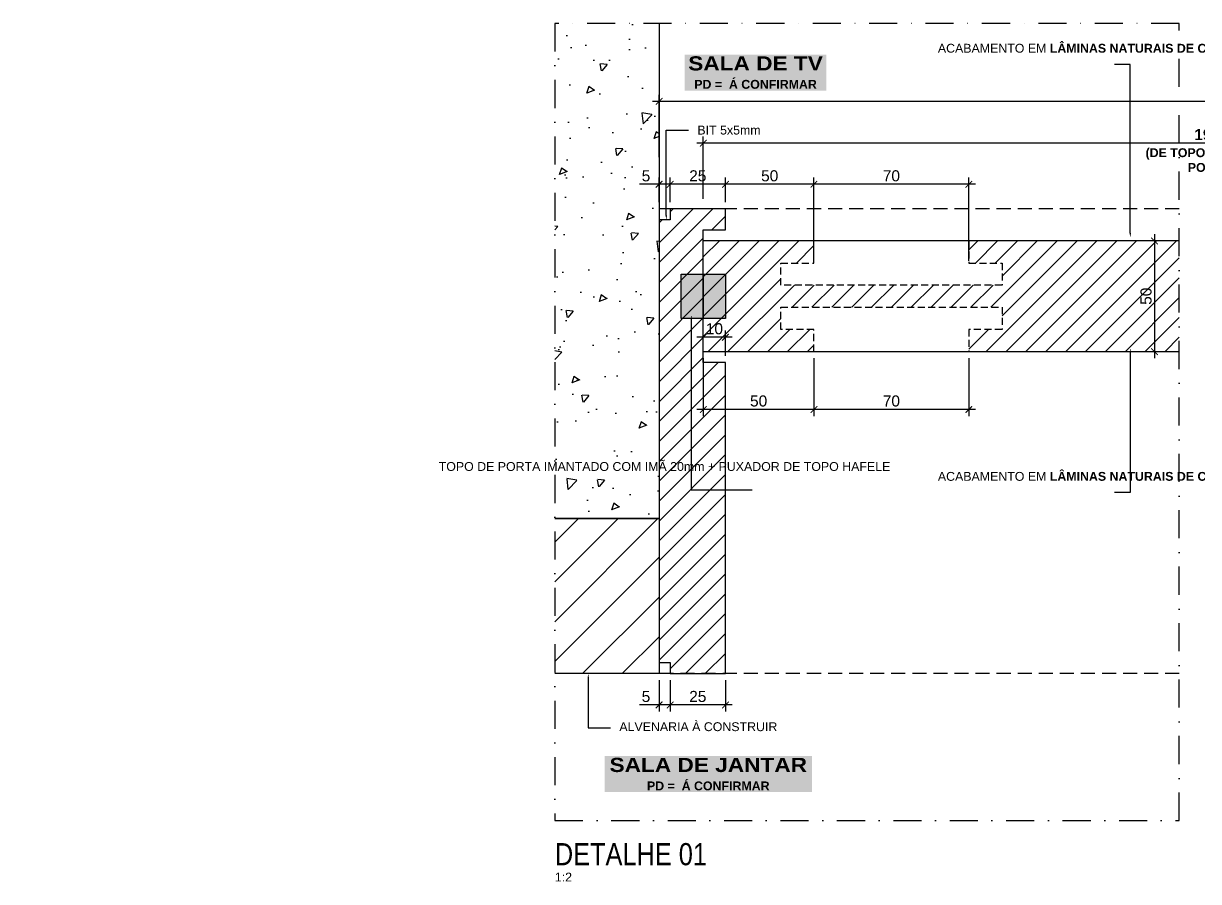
# Model space of a CAD drawing. Header units: millimetres. Extents: x -63251 to 507826, y 5339 to 217512.
# Drawn here: x 184584 to 185115, y 91942 to 92330 of the extents above; entities that cross this region are included whole.
import ezdxf
from ezdxf import colors
from ezdxf.entities.mleader import LeaderData, LeaderLine
from ezdxf.math import Vec2, Vec3

# ---------------------------------------------------------------- set-up
doc = ezdxf.new("R2010")
doc.units = ezdxf.units.MM
doc.header["$PDMODE"] = 3
doc.linetypes.add('TRAÇO 1-1', pattern=[9.525, 6.35, -3.175])
doc.linetypes.add('TRAÇO E PONTO 1-1', pattern=[25.4, 12.7, -6.35, 0, -6.35])
for name, color, linetype in [('A-ANNO-DIMS', 7, 'Continuous'), ('AC-EQUIPAMENTO', 7, 'Continuous'), ('COTAS', 9, 'Continuous'), ('FERRAGEM', 3, 'Continuous'), ('GESSO', 1, 'Continuous'), ('HACHURA', 21, 'Continuous'), ('MARCENARIA . M', 4, 'Continuous'), ('PAREDE', 94, 'Continuous'), ('PISO', 9, 'Continuous'), ('PROJEÇÃO', 8, 'Continuous'), ('TEXTO', 105, 'Continuous'), ('TEXTO TRAÇO PONTO', 105, 'TRAÇO E PONTO 1-1')]:
    doc.layers.add(name, color=color, linetype=linetype)
doc.styles.add('1-1', font='arial.ttf', dxfattribs={"height": 0.2})
doc.styles.add('MEDIDA OFICIAL', font='ariblk.ttf')
doc.styles.add('PADRÃO', font='arial.ttf')
doc.styles.add('PADRÃO NEGRITO', font='arialbd.ttf')
doc.styles.add('TITULO', font='swissck.ttf')
doc.dimstyles.new('1-2', dxfattribs={"dimscale": 2, "dimtxt": 2.5, "dimasz": 1.5, "dimexe": 1.5, "dimexo": 1.5, "dimtad": 1, "dimtxsty": 'PADRÃO', "dimblk": 'ARCHTICK', "dimcen": 2.5, "dimdle": 1.5, "dimclrd": 9, "dimclre": 9, "dimclrt": 6, "dimadec": 0, "dimazin": 0, "dimtfac": 1, "dimtmove": 0, "dimatfit": 3, "dimfxl": 1.25, "dimlwd": -1, "dimlwe": -1, "dimarcsym": 0})
doc.dimstyles.new('1-2 AZUL', dxfattribs={"dimscale": 2, "dimtxt": 2.5, "dimasz": 1.5, "dimexe": 1.5, "dimexo": 1.5, "dimtad": 1, "dimtxsty": 'PADRÃO NEGRITO', "dimblk": 'ARCHTICK', "dimcen": 2.5, "dimdle": 1.5, "dimclrd": 9, "dimclre": 9, "dimclrt": 170, "dimadec": 0, "dimazin": 0, "dimtfac": 1, "dimtmove": 0, "dimatfit": 3, "dimfxl": 1.25, "dimlwd": -1, "dimlwe": -1, "dimarcsym": 0})
doc.dimstyles.new('Med. Ofic.1-2', dxfattribs={"dimscale": 2, "dimtxt": 2.5, "dimasz": 1.5, "dimexe": 1.5, "dimexo": 1.5, "dimtad": 1, "dimtxsty": 'MEDIDA OFICIAL', "dimblk": 'ARCHTICK', "dimcen": 2.5, "dimdle": 1.5, "dimclrd": 9, "dimclre": 9, "dimclrt": 10, "dimadec": 0, "dimazin": 0, "dimtfac": 1, "dimtmove": 0, "dimatfit": 3, "dimfxl": 1.25, "dimlwd": -1, "dimlwe": -1, "dimarcsym": 0})

# ---------------------------------------------------------------- blocks, each defined once
blk = doc.blocks.new('_ArchTick')
at = {"color": 0, "linetype": 'ByBlock', "const_width": 0.15}
blk.add_lwpolyline([(-0.5, -0.5), (0.5, 0.5)], dxfattribs=at)
blk = doc.blocks.new('*D263')
at = {"layer": 'A-ANNO-DIMS', "color": 9, "transparency": 16777216}
for p, q in [((184900.87, 92248.9), (184900.87, 92259.98)), ((184940.87, 92222.38), (184940.87, 92259.98)), ((184943.87, 92256.98), (184897.87, 92256.98))]:
    blk.add_line(p, q, dxfattribs=at)
at = {"layer": 'Defpoints', "color": 0, "transparency": 16777216}
for p in [(184900.87, 92256.98), (184900.87, 92245.9, 0), (184940.87, 92219.38)]:
    blk.add_point(p, dxfattribs=at)
at = {"layer": 'A-ANNO-DIMS', "color": 9, "transparency": 16777216, "xscale": 3, "yscale": 3, "zscale": 3, "rotation": 180}
blk.add_blockref('_ArchTick', (184900.87, 92256.98), dxfattribs=at)
at = {"layer": 'A-ANNO-DIMS', "color": 9, "transparency": 16777216, "xscale": 3, "yscale": 3, "zscale": 3}
blk.add_blockref('_ArchTick', (184940.87, 92256.98), dxfattribs=at)
at = {"layer": 'A-ANNO-DIMS', "color": 6, "transparency": 16777216, "insert": (184920.87, 92260.78), "char_height": 5, "attachment_point": 5, "style": 'PADRÃO'}
blk.add_mtext('50', dxfattribs=at)
blk = doc.blocks.new('*D264')
at = {"layer": 'A-ANNO-DIMS', "color": 9, "transparency": 16777216}
for p, q in [((184940.87, 92222.38), (184940.87, 92259.98)), ((185010.87, 92222.37), (185010.87, 92259.98)), ((185013.87, 92256.98), (184937.87, 92256.98))]:
    blk.add_line(p, q, dxfattribs=at)
at = {"layer": 'Defpoints', "color": 0, "transparency": 16777216}
for p in [(184940.87, 92256.98), (184940.87, 92219.38), (185010.87, 92219.37)]:
    blk.add_point(p, dxfattribs=at)
at = {"layer": 'A-ANNO-DIMS', "color": 9, "transparency": 16777216, "xscale": 3, "yscale": 3, "zscale": 3, "rotation": 180}
blk.add_blockref('_ArchTick', (184940.87, 92256.98), dxfattribs=at)
at = {"layer": 'A-ANNO-DIMS', "color": 9, "transparency": 16777216, "xscale": 3, "yscale": 3, "zscale": 3}
blk.add_blockref('_ArchTick', (185010.87, 92256.98), dxfattribs=at)
at = {"layer": 'A-ANNO-DIMS', "color": 6, "transparency": 16777216, "insert": (184975.87, 92260.78), "char_height": 5, "attachment_point": 5, "style": 'PADRÃO'}
blk.add_mtext('70', dxfattribs=at)
blk = doc.blocks.new('*D265')
at = {"layer": 'A-ANNO-DIMS', "color": 9, "transparency": 16777216}
for p, q in [((184875.87, 92248.9), (184875.87, 92259.98)), ((184900.87, 92248.9), (184900.87, 92259.98)), ((184903.87, 92256.98), (184872.87, 92256.98))]:
    blk.add_line(p, q, dxfattribs=at)
at = {"layer": 'Defpoints', "color": 0, "transparency": 16777216}
for p in [(184875.87, 92256.98), (184875.87, 92245.9), (184900.87, 92245.9, 0)]:
    blk.add_point(p, dxfattribs=at)
at = {"layer": 'A-ANNO-DIMS', "color": 9, "transparency": 16777216, "xscale": 3, "yscale": 3, "zscale": 3, "rotation": 180}
blk.add_blockref('_ArchTick', (184875.87, 92256.98), dxfattribs=at)
at = {"layer": 'A-ANNO-DIMS', "color": 9, "transparency": 16777216, "xscale": 3, "yscale": 3, "zscale": 3}
blk.add_blockref('_ArchTick', (184900.87, 92256.98), dxfattribs=at)
at = {"layer": 'A-ANNO-DIMS', "color": 6, "transparency": 16777216, "insert": (184888.37, 92260.78), "char_height": 5, "attachment_point": 5, "style": 'PADRÃO'}
blk.add_mtext('25', dxfattribs=at)
blk = doc.blocks.new('*D266')
at = {"layer": 'A-ANNO-DIMS', "color": 9, "transparency": 16777216}
for p, q in [((184870.87, 92248.87), (184870.87, 92259.98)), ((184875.87, 92248.87), (184875.87, 92259.98)), ((184870.87, 92256.98), (184862.06, 92256.98)), ((184878.87, 92256.98), (184870.87, 92256.98))]:
    blk.add_line(p, q, dxfattribs=at)
at = {"layer": 'Defpoints', "color": 0, "transparency": 16777216}
for p in [(184870.87, 92256.98), (184870.87, 92245.87), (184875.87, 92245.87)]:
    blk.add_point(p, dxfattribs=at)
at = {"layer": 'A-ANNO-DIMS', "color": 9, "transparency": 16777216, "xscale": 3, "yscale": 3, "zscale": 3, "rotation": 180}
blk.add_blockref('_ArchTick', (184870.87, 92256.98), dxfattribs=at)
at = {"layer": 'A-ANNO-DIMS', "color": 9, "transparency": 16777216, "xscale": 3, "yscale": 3, "zscale": 3}
blk.add_blockref('_ArchTick', (184875.87, 92256.98), dxfattribs=at)
at = {"layer": 'A-ANNO-DIMS', "color": 6, "transparency": 16777216, "insert": (184864.96, 92260.77), "char_height": 5, "attachment_point": 5, "style": 'PADRÃO'}
blk.add_mtext('5', dxfattribs=at)
blk = doc.blocks.new('*D267')
at = {"layer": 'A-ANNO-DIMS', "color": 9, "transparency": 16777216}
for p, q in [((184890.87, 92178.4), (184890.87, 92152.22)), ((184940.87, 92178.4), (184940.87, 92152.22)), ((184943.87, 92155.22), (184887.87, 92155.22))]:
    blk.add_line(p, q, dxfattribs=at)
at = {"layer": 'Defpoints', "color": 0, "transparency": 16777216}
for p in [(184890.87, 92181.4), (184940.87, 92181.4), (184890.87, 92155.22)]:
    blk.add_point(p, dxfattribs=at)
at = {"layer": 'A-ANNO-DIMS', "color": 9, "transparency": 16777216, "xscale": 3, "yscale": 3, "zscale": 3, "rotation": 180}
blk.add_blockref('_ArchTick', (184890.87, 92155.22), dxfattribs=at)
at = {"layer": 'A-ANNO-DIMS', "color": 9, "transparency": 16777216, "xscale": 3, "yscale": 3, "zscale": 3}
blk.add_blockref('_ArchTick', (184940.87, 92155.22), dxfattribs=at)
at = {"layer": 'A-ANNO-DIMS', "color": 6, "transparency": 16777216, "insert": (184915.87, 92159.03), "char_height": 5, "attachment_point": 5, "style": 'PADRÃO'}
blk.add_mtext('50', dxfattribs=at)
blk = doc.blocks.new('*D268')
at = {"layer": 'A-ANNO-DIMS', "color": 9, "transparency": 16777216}
for p, q in [((184940.87, 92178.4), (184940.87, 92152.22)), ((185010.87, 92178.4), (185010.87, 92152.22)), ((185013.87, 92155.22), (184937.87, 92155.22))]:
    blk.add_line(p, q, dxfattribs=at)
at = {"layer": 'Defpoints', "color": 0, "transparency": 16777216}
for p in [(184940.87, 92181.4), (185010.87, 92181.4), (184940.87, 92155.22)]:
    blk.add_point(p, dxfattribs=at)
at = {"layer": 'A-ANNO-DIMS', "color": 9, "transparency": 16777216, "xscale": 3, "yscale": 3, "zscale": 3, "rotation": 180}
blk.add_blockref('_ArchTick', (184940.87, 92155.22), dxfattribs=at)
at = {"layer": 'A-ANNO-DIMS', "color": 9, "transparency": 16777216, "xscale": 3, "yscale": 3, "zscale": 3}
blk.add_blockref('_ArchTick', (185010.87, 92155.22), dxfattribs=at)
at = {"layer": 'A-ANNO-DIMS', "color": 6, "transparency": 16777216, "insert": (184975.87, 92159.03), "char_height": 5, "attachment_point": 5, "style": 'PADRÃO'}
blk.add_mtext('70', dxfattribs=at)
blk = doc.blocks.new('*D269')
at = {"layer": 'COTAS', "color": 9, "transparency": 16777216}
for p, q in [((184890.87, 92179.4), (184890.87, 92190.88)), ((184900.87, 92179.4), (184900.87, 92190.88)), ((184903.87, 92187.88), (184887.87, 92187.88))]:
    blk.add_line(p, q, dxfattribs=at)
at = {"layer": 'Defpoints', "color": 0, "transparency": 16777216}
for p in [(184890.87, 92187.88), (184890.87, 92176.4), (184900.87, 92176.4)]:
    blk.add_point(p, dxfattribs=at)
at = {"layer": 'COTAS', "color": 9, "transparency": 16777216, "xscale": 3, "yscale": 3, "zscale": 3, "rotation": 180}
blk.add_blockref('_ArchTick', (184890.87, 92187.88), dxfattribs=at)
at = {"layer": 'COTAS', "color": 9, "transparency": 16777216, "xscale": 3, "yscale": 3, "zscale": 3}
blk.add_blockref('_ArchTick', (184900.87, 92187.88), dxfattribs=at)
at = {"layer": 'COTAS', "color": 6, "transparency": 16777216, "insert": (184895.87, 92191.68), "char_height": 5, "attachment_point": 5, "style": 'PADRÃO'}
blk.add_mtext('10', dxfattribs=at)
blk = doc.blocks.new('*D270')
at = {"layer": 'A-ANNO-DIMS', "color": 9, "transparency": 16777216}
for p, q in [((184875.87, 92032.9), (184875.87, 92018.72)), ((184900.87, 92032.9), (184900.87, 92018.72)), ((184903.87, 92021.72), (184872.87, 92021.72))]:
    blk.add_line(p, q, dxfattribs=at)
at = {"layer": 'Defpoints', "color": 0, "transparency": 16777216}
for p in [(184875.87, 92035.9), (184900.87, 92035.9), (184875.87, 92021.72)]:
    blk.add_point(p, dxfattribs=at)
at = {"layer": 'A-ANNO-DIMS', "color": 9, "transparency": 16777216, "xscale": 3, "yscale": 3, "zscale": 3, "rotation": 180}
blk.add_blockref('_ArchTick', (184875.87, 92021.72), dxfattribs=at)
at = {"layer": 'A-ANNO-DIMS', "color": 9, "transparency": 16777216, "xscale": 3, "yscale": 3, "zscale": 3}
blk.add_blockref('_ArchTick', (184900.87, 92021.72), dxfattribs=at)
at = {"layer": 'A-ANNO-DIMS', "color": 6, "transparency": 16777216, "insert": (184888.37, 92025.53), "char_height": 5, "attachment_point": 5, "style": 'PADRÃO'}
blk.add_mtext('25', dxfattribs=at)
blk = doc.blocks.new('*D271')
at = {"layer": 'A-ANNO-DIMS', "color": 9, "transparency": 16777216}
for p, q in [((184870.87, 92032.9), (184870.87, 92018.72)), ((184875.87, 92032.9), (184875.87, 92018.72)), ((184870.87, 92021.72), (184862.06, 92021.72)), ((184878.87, 92021.72), (184870.87, 92021.72))]:
    blk.add_line(p, q, dxfattribs=at)
at = {"layer": 'Defpoints', "color": 0, "transparency": 16777216}
for p in [(184870.87, 92035.9), (184875.87, 92035.9), (184870.87, 92021.72)]:
    blk.add_point(p, dxfattribs=at)
at = {"layer": 'A-ANNO-DIMS', "color": 9, "transparency": 16777216, "xscale": 3, "yscale": 3, "zscale": 3, "rotation": 180}
blk.add_blockref('_ArchTick', (184870.87, 92021.72), dxfattribs=at)
at = {"layer": 'A-ANNO-DIMS', "color": 9, "transparency": 16777216, "xscale": 3, "yscale": 3, "zscale": 3}
blk.add_blockref('_ArchTick', (184875.87, 92021.72), dxfattribs=at)
at = {"layer": 'A-ANNO-DIMS', "color": 6, "transparency": 16777216, "insert": (184864.96, 92025.52), "char_height": 5, "attachment_point": 5, "style": 'PADRÃO'}
blk.add_mtext('5', dxfattribs=at)
blk = doc.blocks.new('*D274')
at = {"layer": 'COTAS', "color": 9, "transparency": 16777216}
blk.add_line((185094.79, 92234.4), (185094.79, 92178.4), dxfattribs=at)
at = {"layer": 'Defpoints', "color": 0, "transparency": 16777216}
for p in [(185094.79, 92231.4), (185094.79, 92181.4), (185094.79, 92181.4)]:
    blk.add_point(p, dxfattribs=at)
at = {"layer": 'COTAS', "color": 9, "transparency": 16777216, "xscale": 3, "yscale": 3, "zscale": 3}
for p, rotation in [((185094.79, 92231.4), 90), ((185094.79, 92181.4), 270)]:
    blk.add_blockref('_ArchTick', p, dxfattribs=dict(at, rotation=rotation))
at = {"layer": 'COTAS', "color": 6, "transparency": 16777216, "insert": (185090.99, 92206.4), "char_height": 5, "attachment_point": 5, "rotation": 90, "style": 'PADRÃO'}
blk.add_mtext('50', dxfattribs=at)
blk = doc.blocks.new('*D287')
at = {"layer": 'COTAS', "color": 9, "transparency": 16777216}
for p, q in [((185353.23, 92275.59), (184887.87, 92275.59)), ((184890.87, 92250.41), (184890.87, 92278.59)), ((185350.23, 92235.9), (185350.23, 92278.59))]:
    blk.add_line(p, q, dxfattribs=at)
at = {"layer": 'Defpoints', "color": 0, "transparency": 16777216}
for p in [(184890.87, 92275.59), (184890.87, 92247.41), (185350.23, 92232.9)]:
    blk.add_point(p, dxfattribs=at)
at = {"layer": 'COTAS', "color": 9, "transparency": 16777216, "xscale": 3, "yscale": 3, "zscale": 3, "rotation": 180}
blk.add_blockref('_ArchTick', (184890.87, 92275.59), dxfattribs=at)
at = {"layer": 'COTAS', "color": 9, "transparency": 16777216, "xscale": 3, "yscale": 3, "zscale": 3}
blk.add_blockref('_ArchTick', (185350.23, 92275.59), dxfattribs=at)
at = {"layer": 'COTAS', "color": 170, "transparency": 16777216, "insert": (185120.55, 92279.39), "char_height": 5, "attachment_point": 5, "style": 'PADRÃO NEGRITO'}
blk.add_mtext('1990', dxfattribs=at)
blk = doc.blocks.new('*D291')
at = {"layer": 'COTAS', "color": 9, "transparency": 16777216}
for p, q in [((184870.87, 92269.25), (184870.87, 92297.44)), ((185870.1, 92297.76), (185870.1, 92291.44))]:
    blk.add_line(p, q, dxfattribs=at)
at = {"layer": 'COTAS', "color": 9, "linetype": 'Continuous', "transparency": 16777216}
blk.add_line((185873.1, 92294.44), (184867.87, 92294.44), dxfattribs=at)
at = {"layer": 'Defpoints', "color": 0, "transparency": 16777216}
for p in [(185870.1, 92300.76), (184870.87, 92294.44), (184870.87, 92266.25)]:
    blk.add_point(p, dxfattribs=at)
at = {"layer": 'COTAS', "color": 9, "transparency": 16777216, "xscale": 3, "yscale": 3, "zscale": 3, "rotation": 180}
blk.add_blockref('_ArchTick', (184870.87, 92294.44), dxfattribs=at)
at = {"layer": 'COTAS', "color": 9, "transparency": 16777216, "xscale": 3, "yscale": 3, "zscale": 3}
blk.add_blockref('_ArchTick', (185870.1, 92294.44), dxfattribs=at)
at = {"layer": 'COTAS', "color": 10, "transparency": 16777216, "insert": (185370.48, 92298.23), "char_height": 5, "attachment_point": 5, "style": 'MEDIDA OFICIAL'}
blk.add_mtext('7721', dxfattribs=at)

msp = doc.modelspace()

# ---------------------------------------------------------------- hatches: boundary and pattern name
at = {"layer": 'AC-EQUIPAMENTO'}
h = msp.add_hatch(dxfattribs=at)
h.set_pattern_fill('AR-CONC', color=21, scale=0.2, angle=180)
h.set_pattern_definition([(230, (1535.612, -299.823), (-36.436934, 3.187817), [3.81, -41.91]), (175, (1535.612, -299.823), (7.048684, -38.211369), [3.048, -33.528117]), (280.451445, (1532.576, -299.557), (-29.3882494, -35.0235504), [3.238002, -35.618049]), (226.1842, (1535.61, -309.983), (-54.215808, 8.408466), [5.715, -62.865]), (276.635558, (1531.094, -309.28), (-47.480827, -49.485225), [4.857005, -53.427122]), (171.18415, (1535.61, -309.98), (-47.480827, -49.485225), [4.571993, -50.291946]), (201, (1530.532, -307.443), (-30.3228783, 20.4530396), [3.81, -41.91]), (146, (1530.532, -307.443), (-12.360406, -36.837593), [3.048, -33.528]), (251.451445, (1528.005, -305.74), (-42.683284, -16.384554), [3.238002, -35.6179875]), (217.5, (1535.612, -299.823), (-0.61772065, -16.9110078), [0, -33.1216, 0, -34.036, 0, -33.655]), (187.5, (1535.612, -299.823), (-13.3639325, -20.036115), [0, -19.4056, 0, -32.3596, 0, -12.827]), (147.5, (1546.94, -299.823), (-27.118119, 1.1457488), [0, -12.7, 0, -39.624, 0, -52.578]), (137.5, (1552.02, -299.823), (-29.6258363, -5.0852982), [0, -16.51, 0, -26.3144, 0, -37.338])])
h.paths.add_polyline_path([(184823.767, 92105.901), (184870.87, 92105.901), (184870.87, 92329.627), (184823.767, 92329.627)])
h = msp.add_hatch(dxfattribs=at)
h.set_pattern_fill('ANSI31', color=8, scale=2, angle=180)
h.paths.add_polyline_path([(184900.87, 92176.405), (184890.871, 92176.397), (184890.87, 92236.401), (184900.87, 92236.401), (184900.87, 92245.901), (184875.87, 92245.897), (184875.87, 92240.897), (184870.87, 92240.897), (184870.87, 92111.901), (184870.87, 92040.901), (184875.87, 92040.901), (184875.87, 92035.901), (184900.87, 92035.901)])
h = msp.add_hatch(dxfattribs=at)
h.set_pattern_fill('ANSI31', color=8, scale=2, angle=180)
h.set_pattern_definition([(225, (-20, -1.5), (4.49012806, -4.49012806), [])])
h.paths.add_polyline_path([(185105.996, 92231.401), (185010.87, 92231.401), (185010.87, 92221.401), (185025.87, 92221.401), (185025.87, 92211.401), (184925.87, 92211.401), (184925.87, 92221.401), (184940.87, 92221.401), (184940.87, 92231.401), (184890.87, 92231.401), (184890.871, 92181.401), (184940.87, 92181.401), (184940.87, 92191.401), (184925.87, 92191.401), (184925.87, 92201.401), (185025.87, 92201.401), (185025.87, 92191.401), (185010.87, 92191.401), (185010.87, 92181.401), (185105.996, 92181.401)])
at = {"layer": 'GESSO'}
h = msp.add_hatch(dxfattribs=at)
h.set_pattern_fill('ANSI31', color=256, scale=4, angle=180)
h.set_pattern_definition([(225, (633718.38, 118181.427), (8.98025612, -8.98025612), [])])
h.paths.add_polyline_path([(184823.767, 92105.901), (184823.767, 92035.901), (184870.87, 92035.901), (184870.87, 92105.901)])
at = {"layer": 'HACHURA', "ltscale": 0.1}
h = msp.add_hatch(color=8, dxfattribs=at)
h.dxf.hatch_style = 1
h.paths.add_polyline_path([(184890.87, 92216.401), (184880.87, 92216.401), (184880.87, 92196.401), (184890.87, 92196.401)])
h = msp.add_hatch(color=8, dxfattribs=at)
h.dxf.hatch_style = 1
h.paths.add_polyline_path([(184900.87, 92216.401), (184890.87, 92216.401), (184890.87, 92196.401), (184900.87, 92196.401)])

# ---------------------------------------------------------------- linework, layer by layer
at = {"layer": 'COTAS', "elevation": 0}
for points in [[(185010.87, 92231.401), (184940.87, 92231.401)], [(184941.008, 92181.401), (185010.87, 92181.401)]]:
    msp.add_lwpolyline(points, dxfattribs=at)
at = {"layer": 'FERRAGEM', "ltscale": 0.1, "elevation": 0}
for points in [[(184880.87, 92216.401), (184890.87, 92216.401), (184890.87, 92196.401), (184880.87, 92196.401)], [(184890.87, 92216.401), (184900.87, 92216.401), (184900.87, 92196.401), (184890.87, 92196.401)]]:
    msp.add_lwpolyline(points, close=True, dxfattribs=at)
at = {"layer": 'GESSO'}
msp.add_lwpolyline([(184823.767, 92105.901), (184870.87, 92105.901), (184870.87, 92035.901), (184823.767, 92035.901)], dxfattribs=at)
at = {"layer": 'MARCENARIA . M'}
for p, q in [((184940.87, 92231.401, 0), (184890.87, 92231.401, 0)), ((185105.996, 92231.401, 0), (185010.87, 92231.401, 0)), ((184890.871, 92181.401, 0), (184941.008, 92181.401, 0)), ((185010.87, 92181.401, 0), (185105.996, 92181.401, 0))]:
    msp.add_line(p, q, dxfattribs=at)
msp.add_lwpolyline([(184870.87, 92240.897), (184870.87, 92040.901), (184875.87, 92040.901), (184875.87, 92035.901), (184900.87, 92035.901), (184900.87, 92176.405), (184890.871, 92176.397), (184890.87, 92236.401), (184900.87, 92236.401), (184900.87, 92245.901), (184875.87, 92245.894), (184875.87, 92240.897), (184870.87, 92240.897)], dxfattribs=at)
at = {"layer": 'PAREDE'}
msp.add_lwpolyline([(184870.87, 92329.627), (184870.87, 92105.901), (184823.767, 92105.901)], dxfattribs=at)
at = {"layer": 'PISO', "linetype": 'TRAÇO 1-1', "elevation": 0}
msp.add_lwpolyline([(185105.996, 92245.901), (184870.87, 92245.901)], dxfattribs=at)
at = {"layer": 'PISO', "linetype": 'TRAÇO 1-1'}
msp.add_lwpolyline([(185105.996, 92035.901), (184870.87, 92035.901)], dxfattribs=at)
at = {"layer": 'PROJEÇÃO', "color": 21, "linetype": 'TRAÇO 1-1', "ltscale": 0.5}
for p, q in [((184940.87, 92221.401, 0), (184940.87, 92231.401, 0)), ((185010.87, 92231.401, 0), (185010.87, 92221.401, 0)), ((184925.87, 92211.401, 0), (184925.87, 92221.401, 0)), ((184925.87, 92221.401, 0), (184940.87, 92221.401, 0)), ((185010.87, 92221.401, 0), (185025.87, 92221.401, 0)), ((185025.87, 92221.401, 0), (185025.87, 92211.401, 0)), ((185025.87, 92211.401, 0), (184925.87, 92211.401, 0)), ((184925.87, 92191.401, 0), (184925.87, 92201.401, 0)), ((184925.87, 92201.401, 0), (185025.87, 92201.401, 0)), ((185025.87, 92201.401, 0), (185025.87, 92191.401, 0)), ((184940.87, 92191.401, 0), (184925.87, 92191.401, 0)), ((184940.87, 92181.401, 0), (184940.87, 92191.401, 0)), ((185025.87, 92191.401, 0), (185010.87, 92191.401, 0)), ((185010.87, 92191.401, 0), (185010.87, 92181.401, 0))]:
    msp.add_line(p, q, dxfattribs=at)
at = {"layer": 'TEXTO TRAÇO PONTO', "elevation": 0}
msp.add_lwpolyline([(184823.767, 91969.504), (185105.996, 91969.504), (185105.996, 92329.627), (184823.767, 92329.627)], close=True, dxfattribs=at)

# ---------------------------------------------------------------- texts
at = {"layer": 'COTAS', "color": 170, "insert": (185120.548, 92273.25), "char_height": 4, "width": 70.73288, "attachment_point": 2, "style": 'PADRÃO NEGRITO'}
msp.add_mtext('(DE TOPO A TOPO DA PORTA)', dxfattribs=at)
at = {"layer": 'TEXTO', "char_height": 4, "attachment_point": 5, "style": 'PADRÃO', "bg_fill": 1, "box_fill_scale": 1.2, "bg_fill_color": 254, "bg_fill_transparency": 0}
for s, insert, width in [('{\\fArial Black|b1|i0|c0|p34;\\H1.6x;\\C10;SALA DE TV\\P\\fArial|b1|i0|c0|p34;\\H0.625x;\\C256;PD =  Á CONFIRMAR}', (184914.47, 92307.449), 62.53638), ('{\\fArial Black|b1|i0|c0|p34;\\H1.6x;\\C10;SALA DE JANTAR\\P\\fArial|b1|i0|c0|p34;\\H0.625x;\\C256;PD =  Á CONFIRMAR}', (184893.106, 91990.455), 92.12851)]:
    msp.add_mtext(s, dxfattribs=dict(at, insert=insert, width=width))
at = {"layer": 'TEXTO', "color": 1, "insert": (184823.767, 91949.146, 0), "char_height": 10, "width": 220.061, "attachment_point": 7, "style": 'TITULO'}
msp.add_mtext('DETALHE 01 ', dxfattribs=at)
at = {"layer": 'TEXTO', "insert": (184823.767, 91945.946, 0), "char_height": 4, "width": 48, "attachment_point": 1, "style": 'PADRÃO'}
msp.add_mtext('1:2', dxfattribs=at)

# ---------------------------------------------------------------- dimensions: what is measured, and where the dimension line sits
at = {"layer": 'A-ANNO-DIMS'}
for base, p1, p2, picture, middle in [((184870.87, 92256.976, 0), (184875.87, 92245.871, 0), (184870.87, 92245.871, 0), '*D266', (184864.963, 92260.768, 0)), ((184875.87, 92256.976, 0), (184900.87, 92245.901), (184875.87, 92245.898, 0), '*D265', (184888.37, 92260.778, 0)), ((184940.87, 92256.976, 0), (185010.87, 92219.375, 0), (184940.87, 92219.375, 0), '*D264', (184975.87, 92260.778, 0)), ((184940.87, 92155.224, 0), (185010.87, 92181.401, 0), (184940.87, 92181.401, 0), '*D268', (184975.87, 92159.027, 0)), ((184870.87, 92021.723), (184875.87, 92035.901), (184870.87, 92035.901), '*D271', (184864.963, 92025.516)), ((184875.87, 92021.723), (184900.87, 92035.901), (184875.87, 92035.901), '*D270', (184888.37, 92025.526))]:
    dim = msp.add_linear_dim(base=base, p1=p1, p2=p2, angle=180, dimstyle='1-2', dxfattribs=at)
    dim.commit()
    dim.dimension.update_dxf_attribs({"geometry": picture, "text_midpoint": middle})
for base, p1, p2, picture, middle in [((184900.87, 92256.976, 0), (184940.87, 92219.375, 0), (184900.87, 92245.901), '*D263', (184920.87, 92260.778, 0)), ((184890.87, 92155.224, 0), (184940.87, 92181.401, 0), (184890.87, 92181.401, 0), '*D267', (184915.87, 92159.027, 0))]:
    dim = msp.add_linear_dim(base=base, p1=p1, p2=p2, angle=180, text='50', dimstyle='1-2', dxfattribs=at)
    dim.commit()
    dim.dimension.update_dxf_attribs({"geometry": picture, "text_midpoint": middle})
at = {"layer": 'COTAS'}
for base, p1, p2, text, dimstyle, picture, middle in [((184870.87, 92294.442), (185870.099, 92300.755), (184870.87, 92266.245), '7721', 'Med. Ofic.1-2', '*D291', (185370.485, 92298.234)), ((184890.87, 92275.59), (185350.225, 92232.901), (184890.87, 92247.412), '1990', '1-2 AZUL', '*D287', (185120.548, 92279.395))]:
    dim = msp.add_linear_dim(base=base, p1=p1, p2=p2, angle=180, text=text, dimstyle=dimstyle, dxfattribs=at)
    dim.commit()
    dim.dimension.update_dxf_attribs({"geometry": picture, "text_midpoint": middle})
dim = msp.add_linear_dim(base=(185094.791, 92181.401, 0), p1=(185094.791, 92231.401, 0), p2=(185094.791, 92181.401, 0), angle=90, dimstyle='1-2', dxfattribs=at)
dim.commit()
dim.dimension.update_dxf_attribs({"geometry": '*D274', "text_midpoint": (185090.989, 92206.401, 0)})
dim = msp.add_linear_dim(base=(184890.87, 92187.882, 0), p1=(184900.87, 92176.401, 0), p2=(184890.87, 92176.401, 0), dimstyle='1-2', dxfattribs=at)
dim.commit()
dim.dimension.update_dxf_attribs({"geometry": '*D269', "text_midpoint": (184895.87, 92191.684, 0)})

# ---------------------------------------------------------------- leaders
at = {"layer": 'COTAS', "ltscale": 0.4}
ml = msp.add_multileader_mtext('Standard', dxfattribs=at)
ml.set_content('ACABAMENTO EM {\\fArial|b1|i0|c0|p34;LÂMINAS NATURAIS DE CARVALHO EUROPEU}', color=105, style='1-1')
ml.set_leader_properties(color=256, linetype='ByLayer', lineweight=-1)
ml.build(insert=Vec2(0, 0))
ml.multileader.update_dxf_attribs({"text_left_attachment_type": 2, "text_right_attachment_type": 2, "dogleg_length": 0.36, "arrow_head_size": 2, "scale": 20})
ctx = ml.context
ctx.base_point, ctx.scale, ctx.arrow_head_size, ctx.landing_gap_size, ctx.plane_origin = Vec3(184992.879, 92311.159), 20, 2, 4, Vec3(185142.785, 92233.296)
ctx.left_attachment, ctx.right_attachment = 2, 2
notes = []
notes.append((ctx, [(0, (1, 1, 0), (185083.869, 92311.159), (-1, 0), 7.2, [(0, [(185083.853, 92232.901)], 0, [])])]))
ctx.mtext.insert, ctx.mtext.width, ctx.mtext.flow_direction = Vec3(184996.879, 92320.445), 80.51012, 5
ml = msp.add_multileader_mtext('Standard', dxfattribs=at)
ml.set_content('BIT 5x5mm', color=105, style='1-1')
ml.set_leader_properties(color=256, linetype='ByLayer', lineweight=-1)
ml.build(insert=Vec2(0, 0))
ml.multileader.update_dxf_attribs({"text_left_attachment_type": 2, "text_right_attachment_type": 2, "dogleg_length": 0.36, "arrow_head_size": 2, "scale": 20})
ctx = ml.context
ctx.base_point, ctx.scale, ctx.arrow_head_size, ctx.landing_gap_size, ctx.plane_origin = Vec3(184884.19, 92281.431, 0), 20, 2, 4, Vec3(184815.214, 92242.9, 0)
ctx.left_attachment, ctx.right_attachment = 2, 2
notes.append((ctx, [(0, (1, 1, 0), (184874.131, 92281.431, 0), (1, 0), 10.059, [(0, [(184874.146, 92240.898, 0)], 0, [])])]))
ctx.mtext.insert, ctx.mtext.width, ctx.mtext.flow_direction = Vec3(184888.19, 92283.465, 0), 80.51012, 5
ml = msp.add_multileader_mtext('Standard', dxfattribs=at)
ml.set_content('{\\C10;TOPO DE PORTA IMANTADO COM IMÃ 20mm + PUXADOR DE TOPO HAFELE}', color=105, style='1-1')
ml.set_leader_properties(color=256, linetype='ByLayer', lineweight=-1)
ml.build(insert=Vec2(0, 0))
ml.multileader.update_dxf_attribs({"text_left_attachment_type": 2, "text_right_attachment_type": 2, "dogleg_length": 0.36, "arrow_head_size": 2, "scale": 20})
ctx = ml.context
ctx.base_point, ctx.scale, ctx.arrow_head_size, ctx.landing_gap_size, ctx.plane_origin = Vec3(184913.007, 92118.886, 0), 20, 2, 4, Vec3(184825.784, 92147.714, 0)
ctx.left_attachment, ctx.right_attachment, ctx.text_align_type = 2, 2, 2
notes.append((ctx, [(0, (1, 1, 0), (184885.448, 92118.886, 0), (1, 0), 27.559, [(0, [(184885.448, 92197.901, 0)], 0, [])])]))
ctx.mtext.insert, ctx.mtext.width, ctx.mtext.alignment, ctx.mtext.flow_direction = Vec3(184975.386, 92131.464, 0), 63.01163, 3, 5
ml = msp.add_multileader_mtext('Standard', dxfattribs=at)
ml.set_content('ACABAMENTO EM {\\fArial|b1|i0|c0|p34;LÂMINAS NATURAIS DE CARVALHO EUROPEU}', color=105, style='1-1')
ml.set_leader_properties(color=256, linetype='ByLayer', lineweight=-1)
ml.build(insert=Vec2(0, 0))
ml.multileader.update_dxf_attribs({"text_left_attachment_type": 2, "text_right_attachment_type": 2, "dogleg_length": 0.36, "arrow_head_size": 2, "scale": 20})
ctx = ml.context
ctx.base_point, ctx.scale, ctx.arrow_head_size, ctx.landing_gap_size, ctx.plane_origin = Vec3(184992.879, 92117.715), 20, 2, 4, Vec3(185142.785, 92182.506)
ctx.left_attachment, ctx.right_attachment = 2, 2
notes.append((ctx, [(0, (1, 1, 0), (185083.869, 92117.715), (-1, 0), 7.2, [(0, [(185083.853, 92182.901)], 0, [])])]))
ctx.mtext.insert, ctx.mtext.width, ctx.mtext.flow_direction = Vec3(184996.879, 92127.001), 80.51012, 5
ml = msp.add_multileader_mtext('Standard', dxfattribs=at)
ml.set_content('ALVENARIA À CONSTRUIR ', color=105, style='1-1')
ml.set_leader_properties(color=256, linetype='ByLayer', lineweight=-1)
ml.build(insert=Vec2(0, 0))
ml.multileader.update_dxf_attribs({"text_left_attachment_type": 2, "text_right_attachment_type": 2, "dogleg_length": 0.36, "arrow_head_size": 2, "scale": 20})
ctx = ml.context
ctx.base_point, ctx.scale, ctx.arrow_head_size, ctx.landing_gap_size, ctx.plane_origin = Vec3(184848.912, 92011.356), 20, 2, 4, Vec3(184779.936, 91988.144)
ctx.left_attachment, ctx.right_attachment = 2, 2
notes.append((ctx, [(0, (1, 1, 0), (184838.853, 92011.356), (1, 0), 10.059, [(0, [(184838.868, 92035.901)], 0, [])])]))
ctx.mtext.insert, ctx.mtext.width, ctx.mtext.flow_direction = Vec3(184852.912, 92013.894), 80.51012, 5
for ctx, leaders in notes:
    for number, flags, end, landing, length, lines in leaders:
        leader = LeaderData()
        leader.index, (leader.has_last_leader_line, leader.has_dogleg_vector, leader.attachment_direction) = number, flags
        leader.last_leader_point, leader.dogleg_vector, leader.dogleg_length = Vec3(end), Vec3(landing), length
        for number, points, colour, breaks in lines:
            line = LeaderLine()
            line.index, line.vertices, line.color, line.breaks = number, Vec3.list(points), colors.encode_raw_color(colour), breaks
            leader.lines.append(line)
        ctx.leaders.append(leader)

doc.saveas('drawing.dxf')
